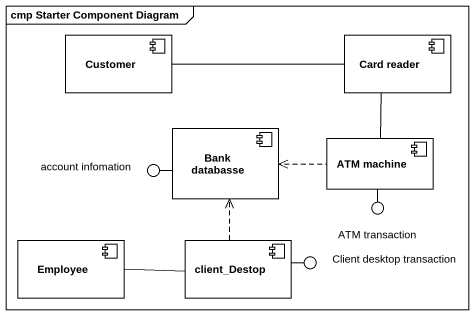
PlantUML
@startuml
mainframe cmp Starter Component Diagram
component Customer
component "Card reader" as Card_reader
component "Bank databasse" as Bank_databasse
component "ATM machine" as ATM_machine
() "account infomation" as account_infomation
() "ATM transaction" as ATM_transaction
component Employee
component client_Destop
() "Client desktop transaction" as Client_desktop_transaction
Bank_databasse -left- account_infomation
ATM_machine -- ATM_transaction
client_Destop -right- Client_desktop_transaction
Customer -right- Card_reader
Card_reader -- ATM_machine
ATM_machine .left.> Bank_databasse
Employee -right- client_Destop
client_Destop .up.> Bank_databasse
@enduml
